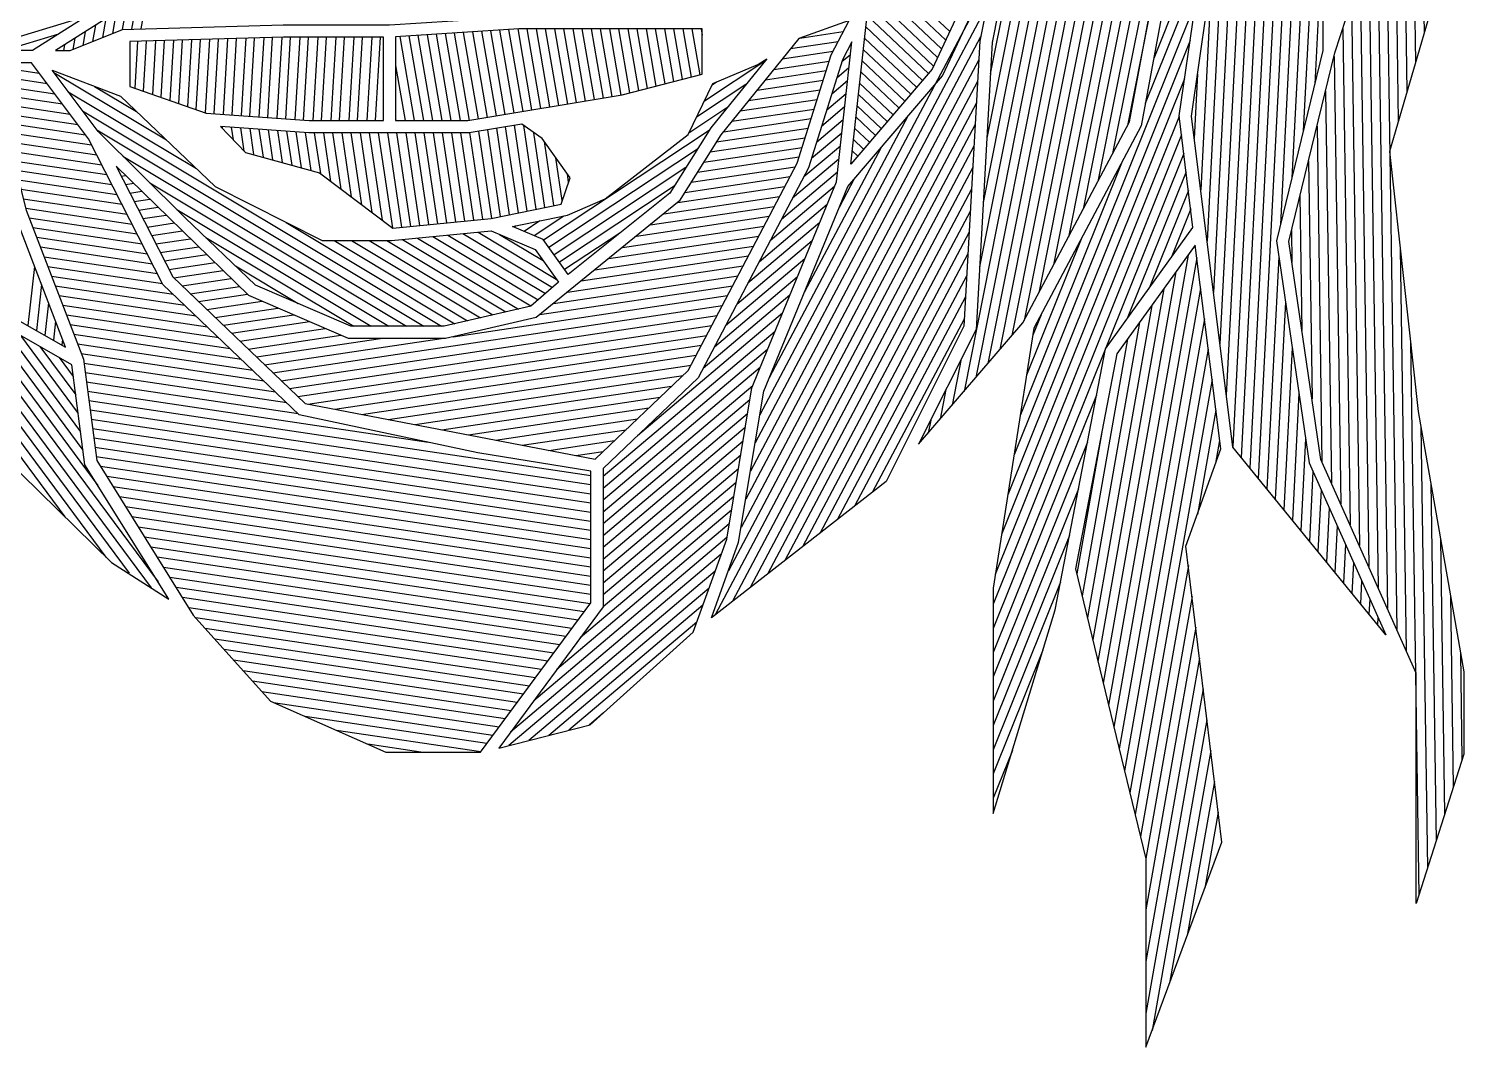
# Model space of a CAD drawing. Header units: inches. Extents: x 2353 to 7560, y 2047 to 3875.
# Drawn here: x 5290.6 to 5652.2, y 3195.1 to 3451 of the extents above; entities that cross this region are included whole.
import ezdxf

# ---------------------------------------------------------------- set-up
doc = ezdxf.new("R2010")
doc.units = ezdxf.units.IN
doc.header["$MEASUREMENT"] = 0
for name, color, linetype in [('Layer1', 2, 'Continuous'), ('Layer2', 3, 'Continuous'), ('Layer3', 4, 'Continuous'), ('Layer4', 5, 'Continuous'), ('offsets', 1, 'Continuous')]:
    doc.layers.add(name, color=color, linetype=linetype)

msp = doc.modelspace()

# ---------------------------------------------------------------- linework, layer by layer
at = {"layer": 'Layer1'}
for p, q in [((5497.97, 3473.12), (5522.13, 3450.33)), ((5498.78, 3469.24), (5521.12, 3448.16)), ((5499.58, 3465.36), (5520.1, 3445.99)), ((5581.87, 3464.62), (5573.41, 3443.57)), ((5500.38, 3461.48), (5519.09, 3443.82)), ((5501.18, 3457.59), (5518.08, 3441.65)), ((5582.73, 3460.67), (5571.3, 3432.22)), ((5501.34, 3454.32), (5516.77, 3439.77)), ((5583.59, 3456.72), (5538.31, 3343.94)), ((5402.12, 3450.25), (5405.82, 3428.75)), ((5404.4, 3450.39), (5408.06, 3429.12)), ((5406.68, 3450.54), (5410.3, 3429.5)), ((5408.96, 3450.69), (5412.54, 3429.87)), ((5411.24, 3450.84), (5414.78, 3430.24)), ((5413.52, 3450.98), (5417.02, 3430.62)), ((5415.83, 3451), (5419.27, 3430.99)), ((5418.13, 3451), (5421.51, 3431.36)), ((5420.44, 3451), (5423.75, 3431.74)), ((5422.74, 3451), (5425.99, 3432.11)), ((5425.05, 3451), (5428.23, 3432.48)), ((5427.35, 3451), (5430.47, 3432.86)), ((5429.66, 3451), (5432.71, 3433.23)), ((5431.97, 3451), (5434.96, 3433.6)), ((5434.27, 3451), (5437.2, 3433.98)), ((5436.58, 3451), (5439.44, 3434.35)), ((5438.88, 3451), (5441.65, 3434.89)), ((5441.19, 3451), (5443.86, 3435.47)), ((5443.49, 3451), (5446.07, 3436.04)), ((5445.8, 3451), (5448.27, 3436.61)), ((5448.1, 3451), (5450.48, 3437.18)), ((5450.41, 3451), (5452.69, 3437.75)), ((5452.72, 3451), (5454.89, 3438.32)), ((5455.02, 3451), (5457.1, 3438.89)), ((5457.33, 3451), (5459.31, 3439.46)), ((5459.63, 3451), (5459.91, 3449.37)), ((5501.03, 3451.49), (5515.29, 3438.04)), ((5383.88, 3449.07), (5387.51, 3427.95)), ((5386.16, 3449.22), (5389.82, 3427.95)), ((5388.44, 3449.36), (5392.12, 3427.95)), ((5390.72, 3449.51), (5394.43, 3427.95)), ((5393, 3449.66), (5396.73, 3427.95)), ((5395.28, 3449.8), (5399.04, 3427.95)), ((5397.56, 3449.95), (5401.33, 3428)), ((5399.84, 3450.1), (5403.58, 3428.38)), ((5500.72, 3448.66), (5513.8, 3436.31)), ((5582.55, 3448.04), (5536.73, 3333.91)), ((5500.09, 3443), (5510.84, 3432.86)), ((5500.4, 3445.83), (5512.32, 3434.58)), ((5296.91, 3440.03), (5325.19, 3423.07)), ((5382.83, 3441.77), (5385.2, 3427.95)), ((5499.78, 3440.17), (5509.36, 3431.13)), ((5307.12, 3436.55), (5317.65, 3430.24)), ((5499.47, 3437.34), (5507.88, 3429.4)), ((5581.15, 3438.45), (5535.16, 3323.89)), ((5300.52, 3435.21), (5332.73, 3415.9)), ((5499.16, 3434.51), (5506.4, 3427.68)), ((5304.13, 3430.4), (5394.36, 3376.28)), ((5498.53, 3428.85), (5503.44, 3424.22)), ((5498.84, 3431.68), (5504.92, 3425.95)), ((5579.8, 3428.99), (5533.58, 3313.86)), ((5307.73, 3425.59), (5389.95, 3376.28)), ((5382.83, 3428.35), (5382.9, 3427.95)), ((5498.22, 3426.02), (5501.96, 3422.5)), ((5497.91, 3423.19), (5500.48, 3420.77)), ((5580.38, 3424.34), (5533.05, 3306.44)), ((5314.24, 3419.04), (5385.53, 3376.28)), ((5497.6, 3420.36), (5499, 3419.04)), ((5580.97, 3419.69), (5533.05, 3300.34)), ((5497.29, 3417.53), (5497.52, 3417.32)), ((5565.3, 3417.26), (5539.88, 3353.96)), ((5581.55, 3415.04), (5566.75, 3378.18)), ((5321.03, 3412.32), (5381.11, 3376.28)), ((5582.13, 3410.39), (5572.26, 3385.81)), ((5327.81, 3405.6), (5376.69, 3376.28)), ((5582.71, 3405.74), (5577.77, 3393.45)), ((5355.32, 3402.35), (5397.74, 3376.9)), ((5399.75, 3399.54), (5422.29, 3386.02)), ((5403.55, 3399.92), (5423.2, 3388.13)), ((5583.29, 3401.09), (5583.29, 3401.08)), ((5335.07, 3398.6), (5372.28, 3376.28)), ((5367.34, 3397.79), (5400.93, 3377.64)), ((5371.76, 3397.79), (5404.12, 3378.38)), ((5376.18, 3397.79), (5407.3, 3379.12)), ((5380.59, 3397.79), (5410.49, 3379.85)), ((5384.55, 3398.06), (5413.68, 3380.59)), ((5388.35, 3398.43), (5416.83, 3381.35)), ((5392.15, 3398.8), (5418.65, 3382.91)), ((5395.95, 3399.17), (5420.47, 3384.47)), ((5408.9, 3399.35), (5419.89, 3392.76)), ((5555.19, 3398.18), (5541.46, 3363.99)), ((5292.05, 3391.3), (5290.35, 3376.41)), ((5342.53, 3391.47), (5358.32, 3382)), ((5293.82, 3386.71), (5292.5, 3375.19)), ((5295.58, 3382.11), (5294.64, 3373.97)), ((5545.08, 3379.09), (5543.04, 3374.01)), ((5297.34, 3377.52), (5296.79, 3372.75)), ((5299.1, 3372.93), (5298.94, 3371.53)), ((5559.01, 3358.9), (5533.05, 3294.24)), ((5556.74, 3347.16), (5533.05, 3288.14)), ((5554.48, 3335.43), (5533.05, 3282.04)), ((5552.22, 3323.7), (5533.05, 3275.94)), ((5549.96, 3311.97), (5533.05, 3269.84)), ((5545.52, 3294.82), (5533.05, 3263.75)), ((5537.87, 3269.67), (5533.05, 3257.65))]:
    msp.add_line(p, q, dxfattribs=at)
at = {"layer": 'Layer2'}
for p, q in [((5609.31, 3658.46), (5593.29, 3346.01)), ((5611.51, 3656.96), (5595.42, 3343.27)), ((5613.71, 3655.46), (5597.56, 3340.65)), ((5615.9, 3653.96), (5599.7, 3338.02)), ((5617.91, 3648.65), (5605.25, 3401.82)), ((5619.88, 3642.74), (5608.13, 3413.58)), ((5621.85, 3636.82), (5611.01, 3425.34)), ((5571.59, 3555.66), (5534.76, 3370.4)), ((5571.7, 3544.56), (5537.77, 3373.9)), ((5601.29, 3546.52), (5591.67, 3358.91)), ((5563.91, 3528.67), (5531.75, 3366.9)), ((5560.08, 3521.08), (5528.73, 3363.39)), ((5569.57, 3522.18), (5540.84, 3377.67)), ((5570.67, 3516.06), (5544.55, 3384.67)), ((5556.26, 3513.49), (5525.72, 3359.89)), ((5571.88, 3510.5), (5548.26, 3391.67)), ((5597.15, 3510.03), (5590.06, 3371.81)), ((5552.43, 3505.9), (5529.62, 3391.15)), ((5573.09, 3504.94), (5551.96, 3398.67)), ((5548.6, 3498.31), (5530.52, 3407.34)), ((5574.3, 3499.37), (5555.67, 3405.67)), ((5575.51, 3493.81), (5559.38, 3412.67)), ((5594.04, 3493.74), (5588.45, 3384.71)), ((5544.78, 3490.72), (5531.42, 3423.53)), ((5576.72, 3488.25), (5563.09, 3419.67)), ((5540.95, 3483.12), (5532.32, 3439.73)), ((5590.93, 3477.44), (5586.83, 3397.61)), ((5615.96, 3477.57), (5613.89, 3437.1)), ((5587.82, 3461.15), (5585.22, 3410.51)), ((5317.75, 3458.33), (5316.43, 3450.9)), ((5320.23, 3459.28), (5318.75, 3450.96)), ((5312.58, 3455.22), (5311.62, 3449.81)), ((5315.18, 3456.87), (5314.1, 3450.8)), ((5304.78, 3450.28), (5304.16, 3446.81)), ((5307.38, 3451.93), (5306.65, 3447.81)), ((5309.98, 3453.58), (5309.13, 3448.81)), ((5484.43, 3448.69), (5495.37, 3450.33)), ((5572.01, 3452.89), (5566.8, 3426.67)), ((5224.02, 3449.35), (5307.94, 3336.26)), ((5299.58, 3446.98), (5299.32, 3445.55)), ((5302.18, 3448.63), (5301.68, 3445.82)), ((5482.13, 3446.05), (5494.09, 3447.84)), ((5477.91, 3440.82), (5491.86, 3442.91)), ((5480.02, 3443.44), (5492.81, 3445.35)), ((5226.67, 3441.96), (5323.11, 3311.99)), ((5475.8, 3438.21), (5491.1, 3440.5)), ((5584.44, 3439.64), (5583.61, 3423.41)), ((5471.57, 3432.99), (5489.58, 3435.68)), ((5473.68, 3435.6), (5490.34, 3438.09)), ((5230.3, 3433.26), (5321.39, 3310.5)), ((5469.46, 3430.37), (5488.82, 3433.27)), ((5465.23, 3425.15), (5487.3, 3428.44)), ((5467.35, 3427.76), (5488.06, 3430.85)), ((5463.49, 3422.59), (5486.54, 3426.03)), ((5233.93, 3424.55), (5315.83, 3314.19)), ((5460.31, 3417.52), (5485.02, 3421.21)), ((5461.9, 3420.05), (5485.78, 3423.62)), ((5458.72, 3414.98), (5484.26, 3418.8)), ((5237.56, 3415.85), (5310, 3318.22)), ((5312.72, 3416.14), (5312.88, 3416.16)), ((5313.81, 3414), (5314.92, 3414.17)), ((5457.13, 3412.45), (5483.3, 3416.36)), ((5314.91, 3411.87), (5316.97, 3412.18)), ((5453.74, 3407.35), (5480.68, 3411.37)), ((5455.54, 3409.91), (5481.99, 3413.86)), ((5241.33, 3406.95), (5299.63, 3328.39)), ((5316, 3409.73), (5319.01, 3410.19)), ((5317.09, 3407.6), (5321.06, 3408.19)), ((5450.27, 3404.53), (5479.37, 3408.88)), ((5318.19, 3405.47), (5323.1, 3406.2)), ((5319.28, 3403.33), (5325.15, 3404.21)), ((5443.34, 3398.9), (5476.75, 3403.89)), ((5446.81, 3401.71), (5478.06, 3406.38)), ((5320.37, 3401.2), (5327.19, 3402.22)), ((5321.47, 3399.06), (5329.23, 3400.23)), ((5439.88, 3396.08), (5475.44, 3401.4)), ((5266.41, 3396.03), (5304.21, 3345.09)), ((5322.56, 3396.93), (5331.28, 3398.23)), ((5323.65, 3394.8), (5333.32, 3396.24)), ((5432.94, 3390.45), (5472.82, 3396.41)), ((5436.41, 3393.27), (5474.13, 3398.91)), ((5324.75, 3392.66), (5335.37, 3394.25)), ((5325.84, 3390.53), (5337.41, 3392.26)), ((5429.48, 3387.64), (5471.51, 3393.92)), ((5604.84, 3393.74), (5601.84, 3335.39)), ((5327.05, 3388.41), (5339.46, 3390.27)), ((5422.55, 3382.01), (5468.9, 3388.93)), ((5426.01, 3384.82), (5470.21, 3391.43)), ((5329.12, 3386.42), (5341.5, 3388.27)), ((5331.2, 3384.44), (5343.55, 3386.28)), ((5419.08, 3379.19), (5467.59, 3386.44)), ((5279.03, 3382.84), (5303.6, 3349.73)), ((5333.28, 3382.45), (5345.59, 3384.29)), ((5335.35, 3380.46), (5349.27, 3382.54)), ((5351.97, 3364.57), (5464.97, 3381.45)), ((5397.28, 3373.64), (5466.28, 3383.95)), ((5606.52, 3382.29), (5603.99, 3332.77)), ((5337.43, 3378.48), (5353.23, 3380.84)), ((5339.51, 3376.49), (5357.19, 3379.13)), ((5354.04, 3362.58), (5463.66, 3378.96)), ((5341.58, 3374.5), (5361.15, 3377.43)), ((5343.66, 3372.51), (5365.11, 3375.72)), ((5356.12, 3360.59), (5462.35, 3376.47)), ((5288.47, 3373.93), (5302.99, 3354.36)), ((5293.36, 3371.16), (5302.38, 3359)), ((5345.74, 3370.53), (5369.07, 3374.01)), ((5347.81, 3368.54), (5378.98, 3373.2)), ((5349.89, 3366.55), (5394.36, 3373.2)), ((5358.2, 3358.6), (5461.04, 3373.97)), ((5360.79, 3356.69), (5459.73, 3371.48)), ((5608.21, 3370.85), (5606.13, 3330.14)), ((5298.25, 3368.38), (5301.77, 3363.64)), ((5367.52, 3355.4), (5458.42, 3368.99)), ((5525.02, 3368.04), (5522.71, 3356.39)), ((5374.25, 3354.11), (5457.11, 3366.49)), ((5380.98, 3352.82), (5455.08, 3363.89)), ((5387.71, 3351.53), (5452.22, 3361.17)), ((5521.18, 3360.36), (5519.69, 3352.89)), ((5394.45, 3350.24), (5449.35, 3358.44)), ((5609.9, 3359.4), (5608.27, 3327.52)), ((5401.18, 3348.94), (5446.48, 3355.72)), ((5407.91, 3347.65), (5443.61, 3352.99)), ((5517.34, 3352.67), (5516.68, 3349.39)), ((5414.64, 3346.36), (5440.75, 3350.26)), ((5421.37, 3345.07), (5437.88, 3347.54)), ((5611.59, 3347.95), (5610.41, 3324.89)), ((5428.1, 3343.78), (5435.01, 3344.81)), ((5613.44, 3339.74), (5612.55, 3322.26)), ((5615.48, 3335.16), (5614.69, 3319.64)), ((5617.53, 3330.59), (5616.83, 3317.01)), ((5619.57, 3326.01), (5618.97, 3314.38)), ((5621.61, 3321.44), (5621.11, 3311.76)), ((5623.65, 3316.86), (5623.25, 3309.13)), ((5625.69, 3312.29), (5625.39, 3306.5)), ((5627.73, 3307.71), (5627.53, 3303.88)), ((5629.77, 3303.13), (5629.67, 3301.25))]:
    msp.add_line(p, q, dxfattribs=at)
at = {"layer": 'Layer3'}
for p, q in [((5640.64, 3502.3), (5641.41, 3449.99)), ((5638.42, 3498.87), (5639.24, 3442.59)), ((5636.19, 3495.43), (5637.08, 3435.19)), ((5633.98, 3491.06), (5634.91, 3427.79)), ((5631.81, 3484.38), (5634.52, 3300.05)), ((5629.64, 3477.7), (5632.17, 3305.32)), ((5627.46, 3471.02), (5629.82, 3310.58)), ((5625.29, 3464.34), (5627.47, 3315.85)), ((5623.11, 3457.66), (5625.12, 3321.12)), ((5281.32, 3447.02), (5305.33, 3454.27)), ((5620.94, 3450.98), (5622.77, 3326.39)), ((5284.31, 3445.55), (5298.17, 3449.74)), ((5497.16, 3444.5), (5495.02, 3442.7)), ((5618.77, 3444.09), (5620.42, 3331.66)), ((5496.8, 3441.22), (5493.75, 3438.64)), ((5496.43, 3437.94), (5492.47, 3434.59)), ((5496.07, 3434.66), (5491.19, 3430.54)), ((5616.62, 3435.33), (5618.07, 3336.93)), ((5495.71, 3431.38), (5489.91, 3426.48)), ((5339.33, 3425.94), (5339.26, 3426.46)), ((5342.05, 3423.12), (5341.58, 3426.29)), ((5344.76, 3420.29), (5343.9, 3426.12)), ((5347.2, 3419.38), (5346.22, 3425.95)), ((5349.59, 3418.72), (5348.55, 3425.78)), ((5351.98, 3418.06), (5350.87, 3425.61)), ((5354.38, 3417.4), (5353.19, 3425.44)), ((5356.77, 3416.74), (5355.51, 3425.27)), ((5359.17, 3416.08), (5357.83, 3425.1)), ((5361.56, 3415.43), (5360.16, 3424.93)), ((5363.98, 3414.61), (5362.46, 3424.87)), ((5366.57, 3412.65), (5364.76, 3424.87)), ((5369.15, 3410.7), (5367.06, 3424.87)), ((5371.74, 3408.75), (5369.35, 3424.87)), ((5374.32, 3406.8), (5371.65, 3424.87)), ((5376.91, 3404.85), (5373.95, 3424.87)), ((5379.5, 3402.9), (5376.24, 3424.87)), ((5379.5, 3402.9), (5376.24, 3424.87)), ((5382.08, 3400.95), (5378.54, 3424.87)), ((5384.35, 3401.14), (5380.84, 3424.87)), ((5386.61, 3401.36), (5383.13, 3424.87)), ((5388.88, 3401.58), (5385.43, 3424.87)), ((5391.14, 3401.8), (5387.73, 3424.87)), ((5393.41, 3402.02), (5390.03, 3424.87)), ((5395.67, 3402.24), (5392.32, 3424.87)), ((5397.94, 3402.46), (5394.62, 3424.87)), ((5400.2, 3402.68), (5396.92, 3424.87)), ((5402.46, 3402.9), (5399.21, 3424.87)), ((5404.73, 3403.13), (5401.51, 3424.91)), ((5406.99, 3403.36), (5403.75, 3425.28)), ((5409.22, 3403.82), (5405.99, 3425.66)), ((5411.45, 3404.28), (5408.23, 3426.03)), ((5413.68, 3404.74), (5410.47, 3426.4)), ((5415.91, 3405.2), (5412.71, 3426.78)), ((5418.14, 3405.66), (5415.02, 3426.71)), ((5420.36, 3406.12), (5417.59, 3424.89)), ((5494.99, 3424.82), (5487.36, 3418.38)), ((5495.35, 3428.1), (5488.64, 3422.43)), ((5614.48, 3426.57), (5615.72, 3342.2)), ((5422.59, 3406.58), (5420.21, 3422.68)), ((5494.63, 3421.54), (5485.42, 3413.77)), ((5424.71, 3407.82), (5423.11, 3418.62)), ((5494.27, 3418.27), (5482.61, 3408.43)), ((5612.34, 3417.81), (5613.21, 3358.05)), ((5426.32, 3412.44), (5426.01, 3414.57)), ((5493.91, 3414.99), (5479.81, 3403.08)), ((5493.15, 3411.37), (5477, 3397.74)), ((5491.28, 3406.82), (5474.2, 3392.4)), ((5610.19, 3409.05), (5610.69, 3375.17)), ((5489.41, 3402.27), (5471.39, 3387.05)), ((5608.05, 3400.29), (5608.17, 3392.28)), ((5487.55, 3397.72), (5468.58, 3381.71)), ((5485.68, 3393.17), (5465.78, 3376.37)), ((5635.38, 3395.83), (5636.87, 3294.78)), ((5483.81, 3388.62), (5462.97, 3371.03)), ((5481.95, 3384.07), (5460.17, 3365.68)), ((5480.08, 3379.52), (5443.59, 3348.72)), ((5478.21, 3374.97), (5434.98, 3338.47)), ((5478.21, 3374.97), (5434.98, 3338.47)), ((5638, 3372.28), (5640.05, 3233.21)), ((5476.34, 3370.42), (5434.98, 3335.5)), ((5474.48, 3365.87), (5434.98, 3332.52)), ((5472.61, 3361.32), (5434.98, 3329.55)), ((5471.89, 3357.74), (5434.98, 3326.57)), ((5471.31, 3354.28), (5434.98, 3323.6)), ((5470.73, 3350.82), (5434.98, 3320.63)), ((5640.59, 3351.15), (5642.22, 3240.04)), ((5470.16, 3347.36), (5434.98, 3317.65)), ((5469.58, 3343.89), (5434.98, 3314.68)), ((5469, 3340.43), (5434.98, 3311.71)), ((5468.43, 3336.97), (5434.98, 3308.73)), ((5643.07, 3336.92), (5644.39, 3246.86)), ((5467.85, 3333.51), (5434.98, 3305.76)), ((5467.27, 3330.05), (5429.22, 3297.92)), ((5466.69, 3326.59), (5423.38, 3290.02)), ((5466.12, 3323.13), (5417.54, 3282.11)), ((5645.55, 3322.7), (5646.56, 3253.69)), ((5464.68, 3318.94), (5411.69, 3274.21)), ((5463.14, 3314.67), (5411.29, 3270.89)), ((5461.61, 3310.4), (5416.33, 3272.17)), ((5460.07, 3306.13), (5421.36, 3273.45)), ((5648.03, 3308.47), (5648.73, 3260.52)), ((5458.54, 3301.86), (5426.4, 3274.73)), ((5650.51, 3294.24), (5650.91, 3267.34)), ((5435.1, 3279.09), (5431.44, 3276))]:
    msp.add_line(p, q, dxfattribs=at)
at = {"layer": 'Layer4'}
for p, q in [((5532.96, 3464.41), (5474.39, 3353.99)), ((5531.43, 3456.68), (5473.21, 3346.92)), ((5317.94, 3447.86), (5317.23, 3436.06)), ((5320.09, 3447.92), (5319.34, 3435.33)), ((5322.47, 3447.99), (5321.66, 3434.53)), ((5324.62, 3448.05), (5323.77, 3433.8)), ((5327, 3448.12), (5326.09, 3432.99)), ((5329.15, 3448.18), (5328.2, 3432.27)), ((5331.53, 3448.24), (5330.52, 3431.46)), ((5333.69, 3448.31), (5332.63, 3430.74)), ((5336.06, 3448.37), (5334.96, 3429.93)), ((5338.22, 3448.44), (5337.09, 3429.7)), ((5340.59, 3448.5), (5339.46, 3429.53)), ((5342.75, 3448.57), (5341.6, 3429.37)), ((5345.12, 3448.63), (5343.96, 3429.2)), ((5347.28, 3448.69), (5346.1, 3429.05)), ((5349.65, 3448.76), (5348.46, 3428.87)), ((5351.81, 3448.82), (5350.6, 3428.72)), ((5354.18, 3448.89), (5352.97, 3428.55)), ((5356.34, 3448.9), (5355.11, 3428.39)), ((5358.71, 3448.9), (5357.47, 3428.22)), ((5360.86, 3448.9), (5359.61, 3428.06)), ((5363.23, 3448.9), (5361.98, 3427.95)), ((5365.38, 3448.9), (5364.13, 3427.95)), ((5367.76, 3448.9), (5366.5, 3427.95)), ((5369.91, 3448.9), (5368.65, 3427.95)), ((5372.28, 3448.9), (5371.02, 3427.95)), ((5374.43, 3448.9), (5373.18, 3427.95)), ((5376.8, 3448.9), (5375.55, 3427.95)), ((5378.95, 3448.9), (5377.7, 3427.95)), ((5529.9, 3448.95), (5472.03, 3339.84)), ((5475.62, 3442.9), (5460.45, 3432.85)), ((5529.43, 3443.22), (5470.85, 3332.77)), ((5293.24, 3439.79), (5280.66, 3441.67)), ((5295.18, 3437.21), (5281.27, 3439.28)), ((5291.3, 3442.38), (5290.71, 3442.47)), ((5297.12, 3434.62), (5281.88, 3436.89)), ((5470.88, 3437.03), (5458.5, 3428.83)), ((5463.66, 3437.7), (5462.41, 3436.87)), ((5529.13, 3437.8), (5469.67, 3325.7)), ((5299.06, 3432.03), (5282.49, 3434.5)), ((5300.99, 3429.44), (5283.1, 3432.12)), ((5528.83, 3432.38), (5466.47, 3314.82)), ((5302.93, 3426.86), (5283.72, 3429.73)), ((5466.13, 3431.15), (5456.55, 3424.81)), ((5511.62, 3429.03), (5476.75, 3363.29)), ((5304.87, 3424.27), (5284.33, 3427.34)), ((5306.38, 3421.75), (5284.94, 3424.95)), ((5461.65, 3425.46), (5420.02, 3397.87)), ((5528.53, 3426.96), (5463.17, 3303.75)), ((5307.66, 3419.26), (5285.55, 3422.56)), ((5528.23, 3421.55), (5467.55, 3307.16)), ((5308.93, 3416.77), (5286.16, 3420.17)), ((5310.21, 3414.28), (5286.77, 3417.78)), ((5458.73, 3420.8), (5421.35, 3396.03)), ((5504.87, 3421.17), (5485.54, 3384.71)), ((5311.48, 3411.8), (5287.39, 3415.39)), ((5455.81, 3416.14), (5422.67, 3394.18)), ((5527.92, 3416.13), (5471.93, 3310.57)), ((5312.76, 3409.31), (5288, 3413.01)), ((5314.03, 3406.82), (5288.61, 3410.62)), ((5452.88, 3411.47), (5423.99, 3392.33)), ((5527.62, 3410.71), (5476.31, 3313.98)), ((5498.13, 3413.3), (5494.32, 3406.12)), ((5315.31, 3404.33), (5289.22, 3408.23)), ((5316.58, 3401.84), (5289.83, 3405.84)), ((5317.86, 3399.36), (5290.71, 3403.41)), ((5425.07, 3403.94), (5417.63, 3399.01)), ((5527.32, 3405.29), (5480.7, 3317.39)), ((5319.13, 3396.87), (5291.64, 3400.97)), ((5413.13, 3401.48), (5412.6, 3401.14)), ((5419.1, 3402.71), (5415.11, 3400.07)), ((5439.21, 3399.68), (5425.31, 3390.48)), ((5527.02, 3399.87), (5485.08, 3320.8)), ((5320.41, 3394.38), (5292.58, 3398.54)), ((5321.68, 3391.89), (5293.51, 3396.1)), ((5322.95, 3389.41), (5294.45, 3393.66)), ((5526.72, 3394.45), (5489.46, 3324.21)), ((5582.07, 3394.13), (5562.07, 3281.03)), ((5584.25, 3393.43), (5563.41, 3275.53)), ((5324.23, 3386.92), (5295.38, 3391.23)), ((5326.98, 3384.21), (5296.32, 3388.79)), ((5526.41, 3389.03), (5493.84, 3327.62)), ((5579.01, 3389.9), (5560.74, 3286.53)), ((5329.83, 3381.49), (5297.25, 3386.35)), ((5575.96, 3385.67), (5559.4, 3292.03)), ((5585.21, 3385.78), (5564.74, 3270.03)), ((5332.67, 3378.76), (5298.19, 3383.91)), ((5335.52, 3376.04), (5299.12, 3381.48)), ((5526.11, 3383.62), (5498.22, 3331.03)), ((5572.9, 3381.44), (5558.07, 3297.53)), ((5338.36, 3373.32), (5300.05, 3379.04)), ((5525.81, 3378.2), (5502.6, 3334.44)), ((5586.16, 3378.14), (5566.08, 3264.53)), ((5341.21, 3370.6), (5300.99, 3376.6)), ((5569.85, 3377.21), (5556.73, 3303.03)), ((5344.05, 3367.88), (5301.92, 3374.17)), ((5346.9, 3365.15), (5302.86, 3371.73)), ((5566.79, 3372.98), (5555.4, 3308.53)), ((5349.74, 3362.43), (5303.79, 3369.29)), ((5587.12, 3370.5), (5567.41, 3259.03)), ((5352.59, 3359.71), (5304.45, 3366.9)), ((5355.43, 3356.99), (5304.76, 3364.55)), ((5358.28, 3354.26), (5305.06, 3362.21)), ((5390.97, 3347.08), (5305.37, 3359.87)), ((5588.08, 3362.85), (5568.75, 3253.53)), ((5431.9, 3338.68), (5305.68, 3357.52)), ((5431.9, 3336.38), (5305.99, 3355.18)), ((5431.9, 3334.08), (5306.3, 3352.84)), ((5589.03, 3355.21), (5584.4, 3328.99)), ((5431.9, 3331.78), (5306.61, 3350.49)), ((5560.35, 3349.6), (5554.06, 3314.03)), ((5431.9, 3329.49), (5306.92, 3348.15)), ((5431.9, 3327.19), (5307.23, 3345.81)), ((5589.99, 3347.56), (5588.97, 3341.81)), ((5431.9, 3324.89), (5307.54, 3343.46)), ((5431.9, 3322.59), (5308.6, 3341.01)), ((5431.9, 3320.3), (5310.19, 3338.47)), ((5431.9, 3318), (5311.77, 3335.94)), ((5431.9, 3315.7), (5313.36, 3333.4)), ((5431.9, 3313.4), (5314.94, 3330.87)), ((5431.9, 3311.11), (5316.53, 3328.33)), ((5431.9, 3308.81), (5318.11, 3325.8)), ((5431.75, 3306.53), (5319.7, 3323.27)), ((5430.22, 3304.46), (5321.28, 3320.73)), ((5428.69, 3302.39), (5322.87, 3318.2)), ((5427.16, 3300.33), (5324.45, 3315.66)), ((5425.64, 3298.26), (5326.04, 3313.13)), ((5582.12, 3316.11), (5570.08, 3248.03)), ((5424.11, 3296.19), (5327.62, 3310.6)), ((5422.58, 3294.12), (5329.2, 3308.06)), ((5421.05, 3292.05), (5330.79, 3305.53)), ((5583.06, 3308.36), (5571.42, 3242.53)), ((5419.52, 3289.98), (5332.58, 3302.96)), ((5417.99, 3287.91), (5334.95, 3300.31)), ((5584, 3300.61), (5571.45, 3229.63)), ((5416.46, 3285.84), (5337.33, 3297.66)), ((5414.93, 3283.77), (5339.7, 3295.01)), ((5413.4, 3281.7), (5342.08, 3292.35)), ((5584.93, 3292.87), (5571.45, 3216.58)), ((5411.88, 3279.63), (5344.45, 3289.7)), ((5410.35, 3277.56), (5346.83, 3287.05)), ((5408.82, 3275.5), (5349.2, 3284.4)), ((5585.87, 3285.12), (5571.45, 3203.52)), ((5407.29, 3273.43), (5352.14, 3281.66)), ((5405.76, 3271.36), (5360.05, 3278.18)), ((5586.81, 3277.37), (5573, 3199.28)), ((5404.23, 3269.29), (5367.96, 3274.7)), ((5389.17, 3269.24), (5375.87, 3271.23)), ((5587.75, 3269.62), (5577.42, 3211.2)), ((5588.68, 3261.88), (5581.83, 3223.13)), ((5589.62, 3254.13), (5586.25, 3235.06))]:
    msp.add_line(p, q, dxfattribs=at)
at = {"layer": 'offsets'}
for points in [[(5579.06, 3679.08), (5616.2, 3653.75), (5636.84, 3591.89), (5615.96, 3517.71), (5615.96, 3445.58), (5604.25, 3397.73), (5612.48, 3341.9), (5631.74, 3298.71), (5593.3, 3345.87), (5582.9, 3429.09), (5586.81, 3455.88), (5597.36, 3511.16), (5603.56, 3566.92), (5603.56, 3621.48)], [(5475.02, 3563.39), (5487.19, 3538.01), (5511.87, 3517.58), (5535.83, 3479.75), (5517.73, 3440.89), (5497.23, 3416.98), (5501.52, 3455.97), (5497.86, 3473.68), (5465.14, 3515.17), (5440.84, 3536.09), (5418.65, 3571.98), (5415.8, 3586.34)], [(5217.49, 3533.04), (5217.49, 3500.62), (5235.92, 3480.95), (5251.09, 3446.05), (5266.04, 3400.88), (5288.38, 3377.53), (5299.83, 3371.03), (5287, 3404.49), (5276.85, 3444.11), (5292.01, 3482.33), (5305.11, 3504.35), (5282.59, 3525.4), (5282.59, 3546.33), (5250.14, 3555.01), (5232.6, 3571.69), (5222.38, 3550.34)], [(5573.4, 3562.4), (5564.84, 3530.52), (5539.06, 3479.36), (5532.76, 3447.53), (5528.74, 3375.47), (5514.31, 3346.63), (5540.55, 3377.13), (5567.32, 3427.67), (5577.72, 3483.65), (5569.5, 3521.44)], [(5652.24, 3520.23), (5648.37, 3473.81), (5632.68, 3420.14), (5639.94, 3354.84), (5651.36, 3289.38), (5651.36, 3268.76), (5639.4, 3231.19), (5639.41, 3289.08), (5615.47, 3342.77), (5607.38, 3397.58), (5618.98, 3444.97), (5634.61, 3492.99)], [(5280.74, 3445.55), (5294.78, 3480.97), (5308.19, 3503.5), (5322.46, 3511.89), (5339.77, 3506.87), (5353.62, 3499.86), (5367.9, 3502.29), (5382.67, 3502.29), (5397.12, 3492.71), (5397.12, 3481.13), (5390.71, 3475.07), (5367.01, 3475.07), (5341.36, 3470.66), (5315.7, 3460.85), (5291.56, 3445.55)], [(5301.38, 3366.6), (5286.46, 3375.07), (5263.33, 3399.25), (5248.21, 3444.94), (5233.31, 3479.23), (5218.09, 3495.48), (5224.21, 3447.87), (5238.15, 3414.42), (5256.97, 3370.2), (5311.35, 3316.9), (5325.81, 3307.69), (5304.69, 3341.44)], [(5579.41, 3475.88), (5570.27, 3426.64), (5543.31, 3375.76), (5533.05, 3310.47), (5533.05, 3253.8), (5548.61, 3304.97), (5561.26, 3370.58), (5583.29, 3401.09), (5579.79, 3429.12), (5583.73, 3456.08)], [(5297.31, 3445.55), (5301.01, 3445.55), (5314.17, 3450.83), (5354.55, 3451.98), (5381.24, 3451.98), (5413.12, 3454.05), (5420.38, 3460.36), (5411.82, 3466.78), (5391.14, 3471.99), (5367.27, 3471.99), (5342.17, 3467.68), (5317.08, 3458.08)], [(5496.48, 3411.37), (5520.34, 3439.2), (5533.6, 3467.67), (5529.7, 3447.92), (5525.7, 3376.28), (5506.15, 3337.21), (5462.23, 3303.01), (5469.05, 3321.99), (5475.38, 3359.97)], [(5312.54, 3416.49), (5326.81, 3388.64), (5360.04, 3356.84), (5432.95, 3342.85), (5456.41, 3365.15), (5483.78, 3417.27), (5492.34, 3444.43), (5496.81, 3453.13), (5484.2, 3448.61), (5464.6, 3424.37), (5454.13, 3407.66), (5418.19, 3378.47), (5395.39, 3373.2), (5370.97, 3373.2), (5345.89, 3384)], [(5382.83, 3449), (5382.83, 3427.95), (5401.01, 3427.95), (5439.76, 3434.4), (5459.91, 3439.62), (5459.91, 3451), (5413.79, 3451)], [(5316.03, 3447.8), (5316.03, 3436.47), (5335.22, 3429.84), (5361.11, 3427.95), (5379.75, 3427.95), (5379.75, 3448.9), (5354.59, 3448.9)], [(5408.77, 3270.25), (5431.76, 3276.08), (5457.66, 3299.42), (5466.06, 3322.77), (5472.4, 3360.82), (5493.64, 3412.57), (5497.52, 3447.76), (5495.2, 3443.25), (5486.63, 3416.08), (5458.9, 3363.27), (5434.98, 3340.53), (5434.98, 3305.71)], [(5426.17, 3389.27), (5419.89, 3398.06), (5412.22, 3401.3), (5426.04, 3404.14), (5435.52, 3408.29), (5456.38, 3424.46), (5462.59, 3437.24), (5473.86, 3442.06), (5476.11, 3443.5), (5462.09, 3426.16), (5451.8, 3409.74)], [(5291.24, 3442.47), (5280.45, 3442.47), (5289.94, 3405.43), (5304.31, 3367.95), (5307.66, 3342.51), (5331.96, 3303.65), (5351.34, 3282.01), (5380.39, 3269.24), (5404.19, 3269.24), (5431.9, 3306.73), (5431.9, 3339.87), (5403.5, 3344.41), (5358.56, 3353.99), (5324.3, 3386.77), (5305.57, 3423.34)], [(5296.44, 3440.65), (5313.65, 3434.05), (5337.45, 3411.41), (5364.32, 3397.79), (5381.75, 3397.79), (5406.82, 3400.23), (5417.89, 3395.56), (5423.79, 3387.31), (5416.79, 3381.31), (5395.04, 3376.28), (5371.6, 3376.28), (5347.62, 3386.6), (5329.89, 3403.54), (5308.04, 3425.17)], [(5382.12, 3400.92), (5406.83, 3403.33), (5424.4, 3406.95), (5426.72, 3413.58), (5419.7, 3423.4), (5414.51, 3427.08), (5401.27, 3424.87), (5361, 3424.87), (5338.81, 3426.49), (5345.08, 3419.96), (5363.66, 3414.85)], [(5564.15, 3369.33), (5553.74, 3315.33), (5571.45, 3242.42), (5571.45, 3195.07), (5590.53, 3246.62), (5581.53, 3320.96), (5590.26, 3345.42), (5583.85, 3396.61)]]:
    msp.add_lwpolyline(points, close=True, dxfattribs=at)

doc.saveas('drawing.dxf')
